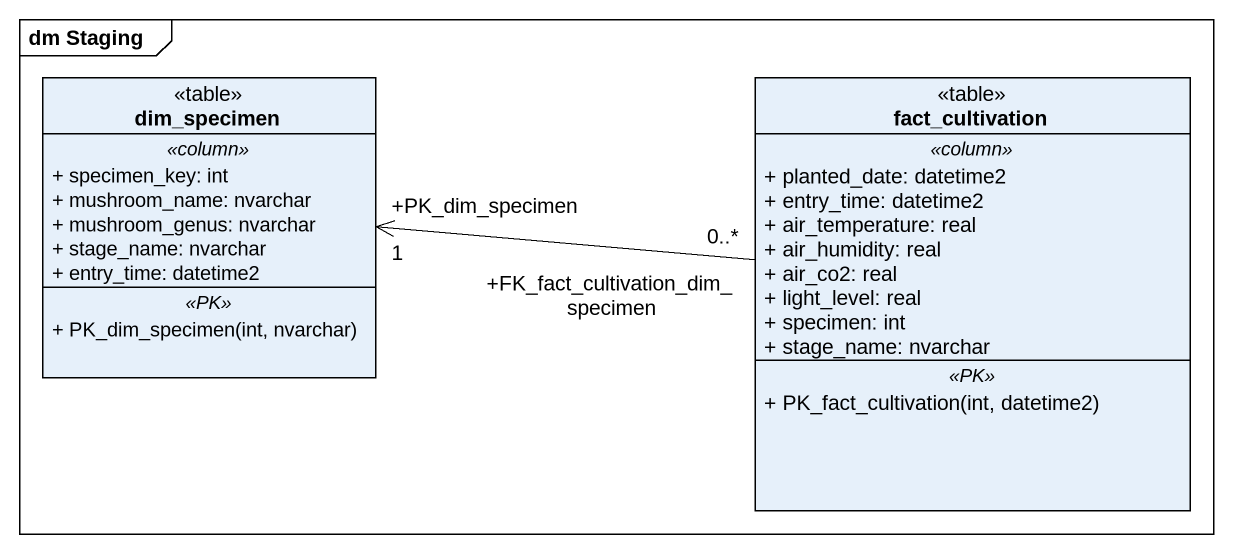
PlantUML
@startuml
mainframe dm Staging
hide circle
hide empty members
skinparam classAttributeIconSize 0
class dim_specimen <<table>> {
  .. <<column>> ..
  + specimen_key: int
  + mushroom_name: nvarchar
  + mushroom_genus: nvarchar
  + stage_name: nvarchar
  + entry_time: datetime2
  .. <<PK>> ..
  + PK_dim_specimen(int, nvarchar)
}
class fact_cultivation <<table>> {
  .. <<column>> ..
  + planted_date: datetime2
  + entry_time: datetime2
  + air_temperature: real
  + air_humidity: real
  + air_co2: real
  + light_level: real
  + specimen: int
  + stage_name: nvarchar
  .. <<PK>> ..
  + PK_fact_cultivation(int, datetime2)
}
fact_cultivation "+FK_fact_cultivation_dim_specimen\n0..*" -left-> "+PK_dim_specimen\n1" dim_specimen
@enduml
